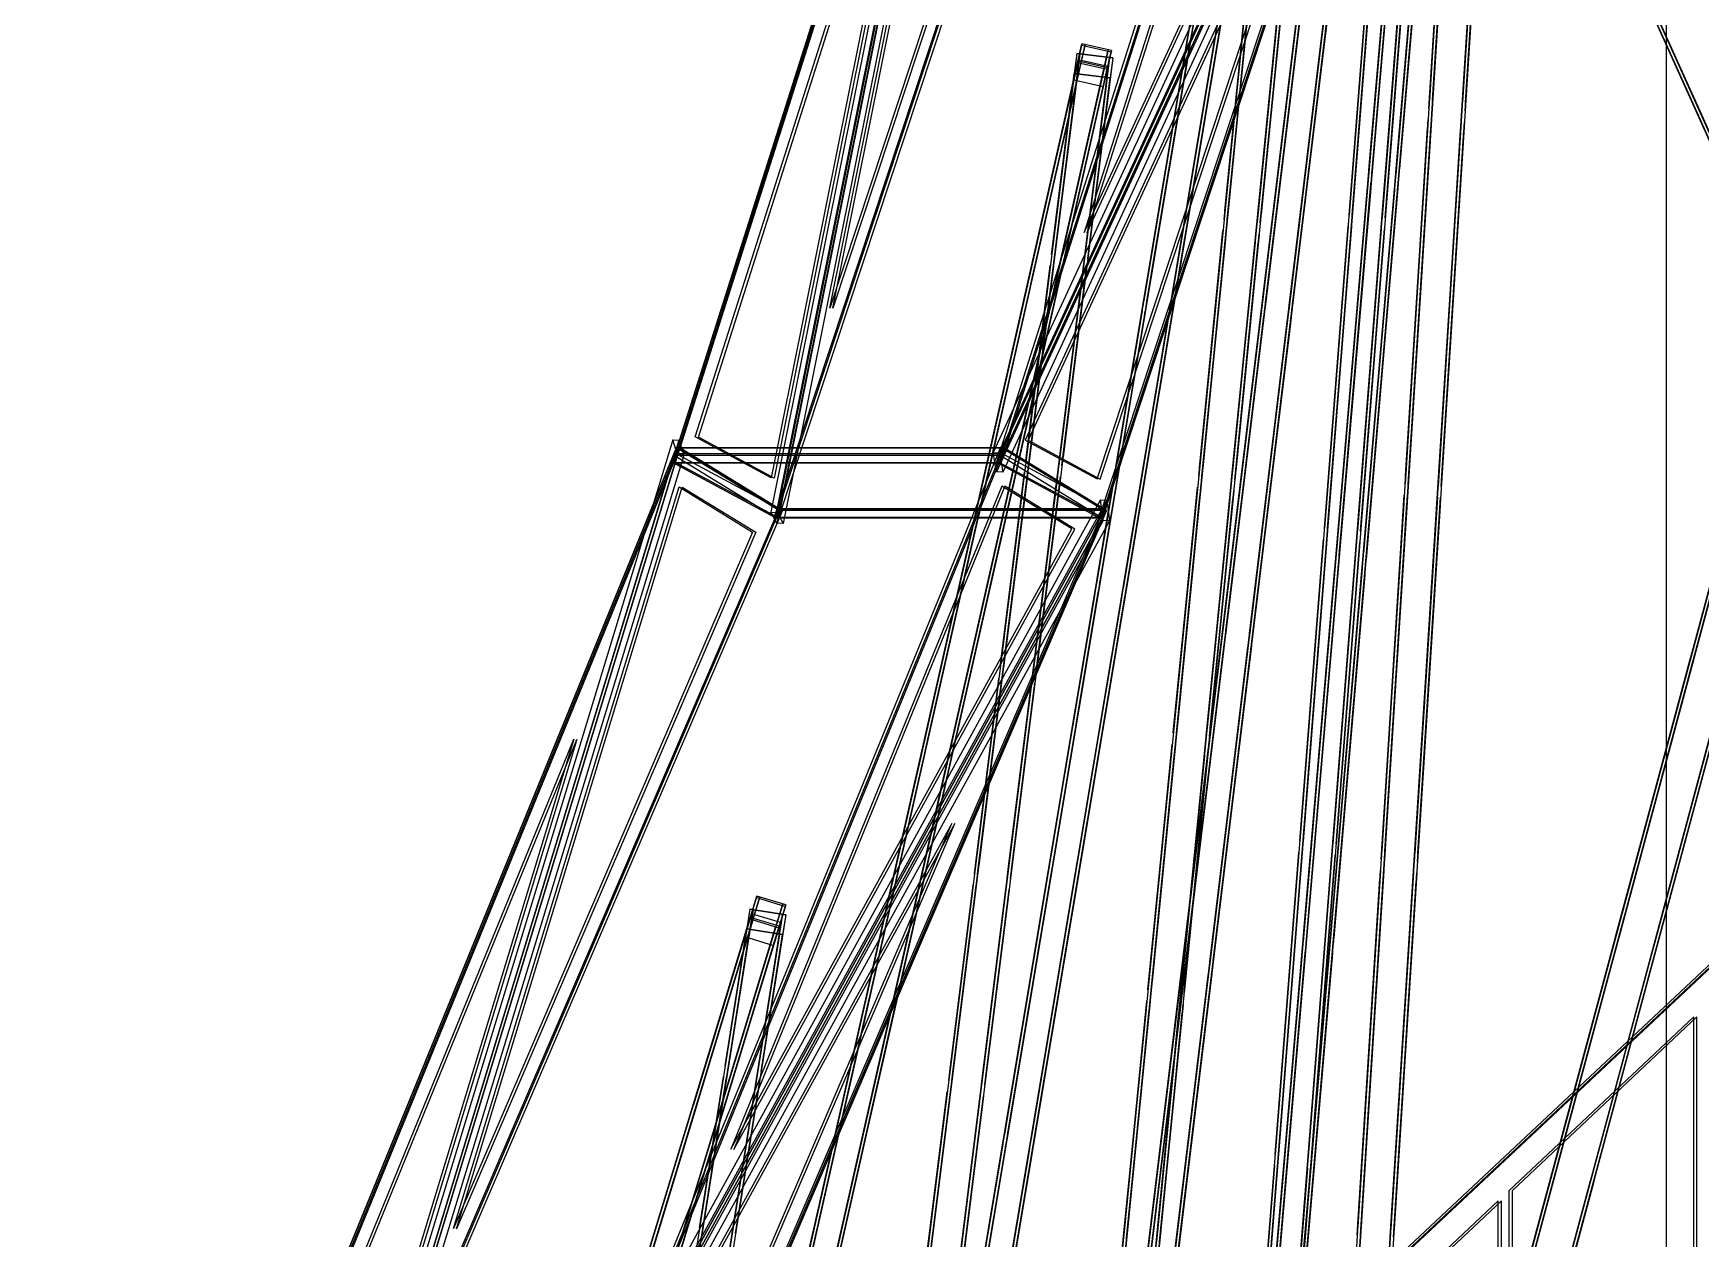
# Model space of a CAD drawing. Header units: millimetres. Extents: x -52000 to 48850, y -48850 to 51750.
# Drawn here: x -32990 to -24729, y -22842 to -16867 of the extents above; entities that cross this region are included whole.
import ezdxf

# ---------------------------------------------------------------- set-up
doc = ezdxf.new("R2010")
doc.units = ezdxf.units.MM
doc.layers.add('D-STR-BASE', color=7, linetype='Continuous', lineweight=25)
doc.layers.add('D-STR-STRC', color=7, linetype='Continuous', lineweight=25)

msp = doc.modelspace()

# ---------------------------------------------------------------- linework, layer by layer
at = {"layer": 'D-STR-BASE'}
msp.add_lwpolyline([(-24900, -22900), (24900, -22900), (24900, 22900), (-24900, 22900)], close=True, dxfattribs=at)
at = {"layer": 'D-STR-STRC'}
for points in [[(-27190.9, -27118.3), (-27189.3, -27099.7), (-25234.7, -4228.7), (-25236.3, -4247.4)], [(-27175, -27119.7), (-27173.4, -27101.1), (-25218.7, -4230.1), (-25220.3, -4248.7)], [(-27057.4, -27129.7), (-27055.8, -27111.1), (-25101.1, -4240.2), (-25102.7, -4258.8)], [(-27041.5, -27131.1), (-27039.9, -27112.5), (-25085.2, -4241.5), (-25086.8, -4260.1)], [(-25234.6, -4239.8), (-25234.6, -4239.8), (-26652.7, -26574.2), (-26652.7, -26574.2)], [(-25086.9, -4249.1), (-25086.9, -4249.1), (-26505, -26583.5), (-26505, -26583.5)], [(-28086.3, -28018.6), (-28081.9, -27982.7), (-25725, -8461.9), (-25729.3, -8497.9)], [(-28070.4, -28020.5), (-28066.1, -27984.6), (-25709.1, -8463.9), (-25713.4, -8499.8)], [(-27953.2, -28034.7), (-27948.9, -27998.8), (-25591.9, -8478), (-25596.3, -8513.9)], [(-27937.4, -28036.6), (-27933, -28000.7), (-25576.1, -8479.9), (-25580.4, -8515.8)], [(-25726.5, -8483.1), (-25726.5, -8483.1), (-27189.2, -27109.6), (-27189.2, -27109.6)], [(-25578.9, -8494.7), (-25578.9, -8494.7), (-27041.6, -27121.2), (-27041.6, -27121.2)], [(-26536, -26501.7), (-26466.8, -26243.8), (-22369.3, -10995.1), (-22438.6, -11252.9)], [(-26520.6, -26505.8), (-26451.3, -26248), (-22353.9, -10999.3), (-22423.1, -11257.1)], [(-26348.7, -26552), (-26279.4, -26294.2), (-22182, -11045.5), (-22251.2, -11303.3)], [(-26333.2, -26556.2), (-26264, -26298.3), (-22166.5, -11049.6), (-22235.8, -11307.4)], [(-29340.4, -29278.2), (-29330.7, -29220.3), (-26569.9, -12692), (-26579.6, -12749.9)], [(-29324.6, -29280.8), (-29315, -29222.9), (-26554.1, -12694.7), (-26563.8, -12752.6)], [(-29208.2, -29300.3), (-29198.6, -29242.4), (-26437.7, -12714.1), (-26447.4, -12772)], [(-29192.5, -29302.9), (-29182.8, -29245), (-26421.9, -12716.7), (-26431.6, -12774.6)], [(-26574.4, -12726.1), (-26574.4, -12726.1), (-28083.3, -28002.4), (-28083.3, -28002.4)], [(-26427.1, -12740.6), (-26427.1, -12740.6), (-27936, -28016.9), (-27936, -28016.9)], [(-26650.1, -13034.2), (-26441.7, -13497.1), (-22344.3, -22599.7), (-22552.6, -22136.8)], [(-26635.5, -13027.7), (-26427.1, -13490.5), (-22329.7, -22593.1), (-22538.1, -22130.2)], [(-28287.8, -14160.1), (-29313.4, -19268.7), (-29823.1, -18993.8)], [(-28272.6, -14160.9), (-29298.2, -19269.5), (-29807.9, -18994.6)], [(-28287.8, -14160.1), (-27716.9, -14434.9), (-29313.4, -19268.7)], [(-28272.6, -14160.9), (-27701.6, -14435.7), (-29298.2, -19269.5)], [(-26112.1, -14434.1), (-26683.1, -14159.3), (-28218.4, -18993)], [(-26096.9, -14434.9), (-26667.8, -14160.1), (-28203.1, -18993.8)], [(-28266.6, -14356), (-27833.7, -14564.4), (-29044.2, -18229.1)], [(-28251.4, -14356.8), (-27818.5, -14565.2), (-29028.9, -18229.9)], [(-26257.5, -14549.8), (-26671.3, -14350.7), (-27783.9, -17853.5)], [(-26242.3, -14550.6), (-26656.1, -14351.4), (-27768.6, -17854.3)], [(-26112.1, -14434.1), (-28218.4, -18993), (-27708.7, -19267.9)], [(-26096.9, -14434.9), (-28203.1, -18993.8), (-27693.4, -19268.7)], [(-28577.3, -15300.1), (-29334.3, -19070.8), (-29710.5, -18867.9)], [(-28562.1, -15300.9), (-29319, -19071.6), (-29695.3, -18868.7)], [(-25961.4, -15433.4), (-25961.4, -15433.4), (-26073.4, -17197.8)], [(-25945.4, -15434.4), (-25945.4, -15434.4), (-26057.4, -17198.8)], [(-25797.7, -15443.8), (-25797.7, -15443.8), (-25909.7, -17208.2)], [(-25781.7, -15444.8), (-25781.7, -15444.8), (-25893.7, -17209.2)], [(-25964, -15475.3), (-26076, -17239.7), (-26076, -17239.7)], [(-25948, -15476.3), (-26060.1, -17240.7), (-26060.1, -17240.7)], [(-25800.3, -15485.7), (-25912.4, -17250.1), (-25912.4, -17250.1)], [(-25784.4, -15486.7), (-25896.4, -17251.1), (-25896.4, -17251.1)], [(-26603.1, -15696.1), (-28075.7, -18883.3), (-27719.3, -19075.5)], [(-26587.9, -15696.9), (-28060.4, -18884.1), (-27704, -19076.3)], [(-26373.8, -17556.9), (-26372.8, -17545.3), (-26217.3, -15726.9)], [(-26371.1, -17526.1), (-26215.7, -15707.7), (-26214.7, -15696.1)], [(-26357.8, -17558.2), (-26356.8, -17546.6), (-26201.4, -15728.2)], [(-26355.2, -17527.5), (-26199.8, -15709.1), (-26198.8, -15697.5)], [(-26240.2, -17568.3), (-26239.2, -17556.7), (-26083.8, -15738.3)], [(-26237.6, -17537.5), (-26082.2, -15719.1), (-26081.2, -15707.5)], [(-26224.3, -17569.7), (-26223.3, -17558), (-26067.9, -15739.6)], [(-26221.7, -17538.9), (-26066.3, -15720.5), (-26065.3, -15708.9)], [(-25253.1, -16137.6), (-24936.7, -16840.6), (-24769, -17213.1)], [(-25249.7, -16145.2), (-25082.1, -16517.6), (-24765.6, -17220.7)], [(-25238.5, -16131), (-24922.1, -16834.1), (-24754.4, -17206.5)], [(-25235.1, -16138.6), (-25067.5, -16511.1), (-24751, -17214.1)], [(-26354, -16270.3), (-26354, -16270.3), (-26468.3, -17725.8)], [(-26338.1, -16271.6), (-26338.1, -16271.6), (-26452.4, -17727.1)], [(-26357.3, -16312.2), (-26471.6, -17767.7), (-26471.6, -17767.7)], [(-26341.4, -16313.4), (-26455.7, -17768.9), (-26455.7, -17768.9)], [(-26193.8, -16325), (-26308.1, -17780.5), (-26308.1, -17780.5)], [(-26190.5, -16283.1), (-26190.5, -16283.1), (-26304.8, -17738.7)], [(-26177.9, -16326.3), (-26292.2, -17781.8), (-26292.2, -17781.8)], [(-26174.6, -16284.4), (-26174.6, -16284.4), (-26288.9, -17739.9)], [(-26970.2, -16570.9), (-26970.2, -16570.9), (-27086.4, -17747.4)], [(-26954.3, -16572.5), (-26954.3, -16572.5), (-27070.5, -17749)], [(-26807, -16587.1), (-26807, -16587.1), (-26923.2, -17763.5)], [(-26791.1, -16588.6), (-26791.1, -16588.6), (-26907.3, -17765.1)], [(-26974.4, -16612.7), (-27090.6, -17789.2), (-27090.6, -17789.2)], [(-26958.4, -16614.3), (-27074.7, -17790.8), (-27074.7, -17790.8)], [(-26811.2, -16628.8), (-26927.4, -17805.3), (-26927.4, -17805.3)], [(-26795.2, -16630.4), (-26911.4, -17806.9), (-26911.4, -17806.9)], [(-26903.5, -18222.4), (-26900.8, -18200), (-26714.8, -16660)], [(-26900, -18193.8), (-26714.1, -16653.8), (-26711.4, -16631.4)], [(-26887.6, -18224.3), (-26884.9, -18201.9), (-26698.9, -16661.9)], [(-26884.1, -18195.7), (-26698.2, -16655.7), (-26695.5, -16633.3)], [(-26770.4, -18238.5), (-26767.7, -18216.1), (-26581.8, -16676.1)], [(-26767, -18209.9), (-26581, -16669.9), (-26578.3, -16647.5)], [(-26754.5, -18240.4), (-26751.8, -18218), (-26565.9, -16678)], [(-26751.1, -18211.8), (-26565.2, -16671.8), (-26562.5, -16649.4)], [(-30954, -30897), (-30934.8, -30812.4), (-27795.1, -16919), (-27814.2, -17003.5)], [(-30938.3, -30900.5), (-30919.2, -30816), (-27779.5, -16922.5), (-27798.6, -17007.1)], [(-27814.2, -17003.5), (-27667.9, -17036.6), (-27648.8, -16952), (-27795.1, -16919)], [(-27796.4, -16924.6), (-27650.1, -16957.7), (-27648.8, -16952), (-27795.1, -16919)], [(-27493, -18218.7), (-27487, -18182.6), (-27271.2, -16890.3)], [(-27488.8, -18193.1), (-27272.9, -16900.9), (-27266.9, -16864.8)], [(-27477.3, -18221.3), (-27471.2, -18185.2), (-27255.4, -16893)], [(-27473, -18195.7), (-27257.1, -16903.5), (-27251.1, -16867.4)], [(-27360.9, -18240.7), (-27354.8, -18204.6), (-27139, -16912.4)], [(-27356.6, -18215.2), (-27140.8, -16923), (-27134.7, -16886.9)], [(-27345.1, -18243.4), (-27339.1, -18207.3), (-27123.2, -16915)], [(-27340.8, -18217.8), (-27125, -16925.6), (-27118.9, -16889.5)], [(-24911.7, -16896.2), (-24595.2, -17599.2), (-24427.5, -17971.6)], [(-24908.3, -16903.7), (-24740.6, -17276.2), (-24424.1, -17979.2)], [(-24897.1, -16889.6), (-24580.6, -17592.6), (-24413, -17965.1)], [(-24893.7, -16897.2), (-24726, -17269.6), (-24409.6, -17972.6)], [(-30823.2, -30926.5), (-30804.1, -30842), (-27664.4, -16948.5), (-27683.5, -17033.1)], [(-30807.6, -30930.1), (-30788.5, -30845.5), (-27648.8, -16952), (-27667.9, -17036.6)], [(-27804.9, -16968.6), (-27804.9, -16968.6), (-29335, -29252.4), (-29335, -29252.4)], [(-27658.1, -16986.9), (-27658.1, -16986.9), (-29188.2, -29270.7), (-29188.2, -29270.7)], [(-27835.3, -17096.9), (-27689, -17130), (-27669.9, -17045.4), (-27816.2, -17012.3)], [(-27642.2, -16988.9), (-27820.8, -16966.7), (-27820.8, -16966.7), (-27642.2, -16988.9)], [(-27814.2, -17003.5), (-27667.9, -17036.6), (-27666.6, -17031), (-27812.9, -16997.9)], [(-28065.4, -18115.1), (-28053.5, -18062.3), (-27825.7, -17054.4)], [(-28060.6, -18093.5), (-27832.8, -17085.6), (-27820.9, -17032.9)], [(-28049.8, -18118.6), (-28037.9, -18065.9), (-27810.1, -17058)], [(-28044.9, -18097.1), (-27817.2, -17089.2), (-27805.3, -17036.4)], [(-27833.2, -17065.9), (-27833.2, -17065.9), (-27939.7, -17921.3)], [(-27934.7, -18144.6), (-27922.8, -18091.9), (-27695, -17084)], [(-27929.8, -18123.1), (-27702.1, -17115.2), (-27690.2, -17062.5)], [(-27817.3, -17067.9), (-27817.3, -17067.9), (-27923.9, -17923.3)], [(-27919.1, -18148.1), (-27907.2, -18095.4), (-27679.4, -17087.5)], [(-27914.2, -18126.6), (-27686.5, -17118.7), (-27674.6, -17066)], [(-27654.6, -17088.1), (-27833.2, -17065.9), (-27833.2, -17065.9), (-27654.6, -17088.1)], [(-27670.4, -17086.2), (-27670.4, -17086.2), (-27777, -17941.6)], [(-27654.6, -17088.1), (-27654.6, -17088.1), (-27761.1, -17943.6)], [(-27838.4, -17107.6), (-27944.9, -17963), (-27944.9, -17963)], [(-27822.5, -17109.5), (-27929.1, -17965), (-27929.1, -17965)], [(-27675.6, -17127.8), (-27782.2, -17983.3), (-27782.2, -17983.3)], [(-27659.8, -17129.8), (-27766.3, -17985.3), (-27766.3, -17985.3)], [(-26082.2, -17336.5), (-26194.2, -19100.9), (-26194.2, -19100.9)], [(-26079.5, -17294.6), (-26079.5, -17294.6), (-26191.6, -19059)], [(-26066.2, -17337.5), (-26178.3, -19101.9), (-26178.3, -19101.9)], [(-26063.6, -17295.6), (-26063.6, -17295.6), (-26175.6, -19060)], [(-25918.5, -17346.9), (-26030.5, -19111.3), (-26030.5, -19111.3)], [(-25915.9, -17305), (-25915.9, -17305), (-26027.9, -19069.4)], [(-25899.9, -17306), (-25899.9, -17306), (-26011.9, -19070.4)], [(-25902.6, -17347.9), (-26014.6, -19112.3), (-26014.6, -19112.3)], [(-26536.6, -19462.8), (-26535.6, -19451.2), (-26380.2, -17632.8)], [(-26534, -19432), (-26378.6, -17613.6), (-26377.6, -17602)], [(-26520.7, -19464.2), (-26519.7, -19452.5), (-26364.3, -17634.1)], [(-26518.1, -19433.4), (-26362.7, -17615), (-26361.7, -17603.4)], [(-26403.1, -19474.2), (-26402.1, -19462.6), (-26246.7, -17644.2)], [(-26400.5, -19443.4), (-26245.1, -17625), (-26244.1, -17613.4)], [(-26387.2, -19475.6), (-26386.2, -19464), (-26230.8, -17645.6)], [(-26384.6, -19444.8), (-26229.1, -17626.4), (-26228.2, -17614.8)], [(-26475.9, -17822.5), (-26475.9, -17822.5), (-26590.2, -19278)], [(-26460, -17823.8), (-26460, -17823.8), (-26574.3, -19279.3)], [(-26312.4, -17835.4), (-26312.4, -17835.4), (-26426.7, -19290.9)], [(-26296.5, -17836.6), (-26296.5, -17836.6), (-26410.8, -19292.1)], [(-27100.1, -17885.8), (-27216.3, -19062.3), (-27216.3, -19062.3)], [(-27096, -17844), (-27096, -17844), (-27212.2, -19020.5)], [(-27084.2, -17887.3), (-27200.4, -19063.8), (-27200.4, -19063.8)], [(-27080.1, -17845.5), (-27080.1, -17845.5), (-27196.3, -19022)], [(-26936.9, -17901.9), (-27053.1, -19078.4), (-27053.1, -19078.4)], [(-26932.8, -17860.1), (-26932.8, -17860.1), (-27049, -19036.6)], [(-26921, -17903.4), (-27037.2, -19079.9), (-27037.2, -19079.9)], [(-26916.9, -17861.7), (-26916.9, -17861.7), (-27033.1, -19038.1)], [(-26479.2, -17864.4), (-26593.5, -19319.9), (-26593.5, -19319.9)], [(-26463.3, -17865.6), (-26577.6, -19321.1), (-26577.6, -19321.1)], [(-26315.7, -17877.2), (-26430, -19332.7), (-26430, -19332.7)], [(-26299.8, -17878.5), (-26414.1, -19334), (-26414.1, -19334)], [(-27956.9, -18059.3), (-28072.4, -18986.7), (-28072.4, -18986.7)], [(-27951.7, -18017.6), (-27951.7, -18017.6), (-28067.2, -18945)], [(-27941, -18061.2), (-28056.6, -18988.6), (-28056.6, -18988.6)], [(-27935.8, -18019.6), (-27935.8, -18019.6), (-28051.4, -18947)], [(-27794.2, -18079.5), (-27909.7, -19006.9), (-27909.7, -19006.9)], [(-27789, -18037.9), (-27789, -18037.9), (-27904.5, -18965.3)], [(-27778.3, -18081.5), (-27893.8, -19008.9), (-27893.8, -19008.9)], [(-27773.1, -18039.8), (-27773.1, -18039.8), (-27888.6, -18967.2)], [(-28327.1, -19272.8), (-28315.1, -19220.1), (-28072.1, -18144.5)], [(-28322.2, -19251.3), (-28079.1, -18175.7), (-28067.2, -18123)], [(-28311.4, -19276.4), (-28299.5, -19223.7), (-28056.5, -18148)], [(-28306.6, -19254.9), (-28063.5, -18179.2), (-28051.6, -18126.5)], [(-28191.5, -19280.9), (-27948.4, -18205.3), (-27936.5, -18152.5)], [(-28175.9, -19284.4), (-27932.8, -18208.8), (-27920.9, -18156.1)], [(-28196.4, -19302.4), (-28184.4, -19249.7), (-27941.4, -18174.1)], [(-28180.7, -19305.9), (-28168.8, -19253.2), (-27925.8, -18177.6)], [(-27718.8, -19570.5), (-27503, -18278.2), (-27497, -18242.1)], [(-27703.1, -19573.1), (-27487.2, -18280.9), (-27481.2, -18244.8)], [(-27723.1, -19596), (-27717.1, -19559.9), (-27501.2, -18267.7)], [(-27707.3, -19598.7), (-27701.3, -19562.6), (-27485.5, -18270.3)], [(-27590.9, -19618.1), (-27584.9, -19582), (-27369.1, -18289.8)], [(-27586.7, -19592.5), (-27370.8, -18300.3), (-27364.8, -18264.2)], [(-27575.2, -19620.7), (-27569.1, -19584.6), (-27353.3, -18292.4)], [(-27570.9, -19595.2), (-27355, -18302.9), (-27349, -18266.8)], [(-27099.9, -19849.1), (-27097.2, -19826.7), (-26911.2, -18286.7)], [(-27096.4, -19820.6), (-26910.5, -18280.6), (-26907.8, -18258.2)], [(-27084, -19851), (-27081.3, -19828.7), (-26895.4, -18288.6)], [(-27080.5, -19822.5), (-26894.6, -18282.5), (-26891.9, -18260.1)], [(-26966.8, -19865.2), (-26964.1, -19842.8), (-26778.2, -18302.8)], [(-26963.4, -19836.6), (-26777.5, -18296.6), (-26774.8, -18274.2)], [(-26951, -19867.1), (-26948.3, -19844.7), (-26762.3, -18304.7)], [(-26947.5, -19838.5), (-26761.6, -18298.5), (-26758.9, -18276.1)], [(-24809.2, -20075.3), (-24760.6, -19894.3), (-24439.2, -18698.1)], [(-24807.7, -20069.4), (-24486.2, -18873.2), (-24437.6, -18692.2)], [(-24793.8, -20079.5), (-24745.1, -19898.4), (-24423.7, -18702.2)], [(-24792.2, -20073.6), (-24470.8, -18877.4), (-24422.1, -18696.3)], [(-29792, -18883.5), (-29768, -18958.8), (-29798.5, -18956.9), (-29822.4, -18881.6)], [(-29802.8, -18919.7), (-31364.5, -24058.6), (-31774.7, -23746.2)], [(-29787.6, -18920.8), (-31349.3, -24059.6), (-31759.4, -23747.2)], [(-29802.8, -18919.7), (-29293.1, -19232.1), (-31364.5, -24058.6)], [(-29787.6, -18920.6), (-29277.9, -19233), (-31349.3, -24059.5)], [(-27688.3, -19231.2), (-28198, -18918.9), (-30169.9, -23745.3)], [(-27673.1, -19232.1), (-28182.8, -18919.7), (-30154.7, -23746.2)], [(-28197.4, -18996.9), (-29817.4, -18996.9), (-29823.1, -18993.8), (-28203.1, -18993.8)], [(-29822.3, -18993.9), (-28203.7, -18993.9), (-27694.2, -19268.6), (-29312.9, -19268.5)], [(-29817.8, -18958.5), (-28199.2, -18958.5), (-27690.5, -19270.6), (-29309.1, -19270.6)], [(-29808.4, -18949.9), (-28189.7, -18949.9), (-27679.6, -19224.5), (-29298.3, -19224.5)], [(-28177, -18923.3), (-29797, -18923.3), (-29802.8, -18919.7), (-28182.8, -18919.7)], [(-29802, -18919.8), (-28183.4, -18919.9), (-27673.9, -19232), (-29292.6, -19232)], [(-28217.8, -19041.2), (-28234.2, -18944.1), (-28203.7, -18945.7), (-28187.3, -19042.8)], [(-28079.2, -19041.2), (-28079.2, -19041.2), (-28194.8, -19968.6)], [(-28063.4, -19043.2), (-28063.4, -19043.2), (-28178.9, -19970.6)], [(-27916.5, -19061.5), (-27916.5, -19061.5), (-28032, -19988.9)], [(-27900.6, -19063.5), (-27900.6, -19063.5), (-28016.1, -19990.9)], [(-29791, -19115.7), (-29426.4, -19339.2), (-30908.3, -22792.2)], [(-29775.8, -19116.6), (-29411.2, -19340.1), (-30893.1, -22793.1)], [(-27844.6, -19324), (-28191.8, -19111.2), (-29535.1, -22399.1)], [(-27829.4, -19324.8), (-28176.6, -19112), (-29519.9, -22400)], [(-28084.4, -19082.9), (-28199.9, -20010.3), (-28199.9, -20010.3)], [(-28068.5, -19084.9), (-28184.1, -20012.3), (-28184.1, -20012.3)], [(-27921.7, -19103.2), (-28037.2, -20030.6), (-28037.2, -20030.6)], [(-27905.8, -19105.2), (-28021.3, -20032.6), (-28021.3, -20032.6)], [(-27225.9, -19158.8), (-27342.1, -20335.3), (-27342.1, -20335.3)], [(-27221.7, -19117), (-27221.7, -19117), (-27337.9, -20293.5)], [(-27209.9, -19160.4), (-27326.1, -20336.8), (-27326.1, -20336.8)], [(-27205.8, -19118.6), (-27205.8, -19118.6), (-27322, -20295.1)], [(-27058.5, -19133.1), (-27058.5, -19133.1), (-27174.7, -20309.6)], [(-27042.6, -19134.7), (-27042.6, -19134.7), (-27158.8, -20311.2)], [(-26197.7, -19155.8), (-26197.7, -19155.8), (-26309.7, -20920.2)], [(-26181.7, -19156.8), (-26181.7, -19156.8), (-26293.8, -20921.2)], [(-27688.3, -19231), (-30169.9, -23745.1), (-29759.8, -24057.5)], [(-27673.1, -19232.1), (-30154.7, -23746.2), (-29744.5, -24058.6)], [(-29305.3, -19242.6), (-29275.8, -19297.1), (-29306.3, -19295.6), (-29335.8, -19241)], [(-29299, -19228.5), (-27679, -19228.5), (-27673.1, -19232.1), (-29293.1, -19232.1)], [(-27689.3, -19281.6), (-27702.6, -19179.7), (-27672.1, -19181.7), (-27658.9, -19283.5)], [(-27062.6, -19174.9), (-27178.9, -20351.4), (-27178.9, -20351.4)], [(-27046.7, -19176.5), (-27162.9, -20353), (-27162.9, -20353)], [(-26200.4, -19197.7), (-26312.4, -20962.1), (-26312.4, -20962.1)], [(-26184.4, -19198.7), (-26296.4, -20963.1), (-26296.4, -20963.1)], [(-26036.7, -19208.1), (-26148.7, -20972.5), (-26148.7, -20972.5)], [(-26034, -19166.2), (-26034, -19166.2), (-26146.1, -20930.6)], [(-26020.7, -19209.1), (-26132.8, -20973.5), (-26132.8, -20973.5)], [(-26018.1, -19167.2), (-26018.1, -19167.2), (-26130.1, -20931.6)], [(-29319.2, -19265.6), (-27699.2, -19265.6), (-27693.4, -19268.7), (-29313.4, -19268.7)], [(-28588.7, -20430.6), (-28576.8, -20377.9), (-28333.7, -19302.3)], [(-28583.8, -20409.1), (-28340.8, -19333.5), (-28328.9, -19280.8)], [(-28573.1, -20434.2), (-28561.2, -20381.5), (-28318.1, -19305.8)], [(-28568.2, -20412.7), (-28325.2, -19337), (-28313.2, -19284.3)], [(-28453.1, -20438.7), (-28210.1, -19363), (-28198.1, -19310.3)], [(-28437.5, -20442.2), (-28194.5, -19366.6), (-28182.5, -19313.9)], [(-28458, -20460.2), (-28446.1, -20407.5), (-28203, -19331.8)], [(-28442.4, -20463.7), (-28430.5, -20411), (-28187.4, -19335.4)], [(-26597.8, -19374.7), (-26597.8, -19374.7), (-26712.1, -20830.2)], [(-26581.9, -19376), (-26581.9, -19376), (-26696.2, -20831.5)], [(-26434.3, -19387.6), (-26434.3, -19387.6), (-26548.6, -20843.1)], [(-26418.4, -19388.8), (-26418.4, -19388.8), (-26532.7, -20844.3)], [(-26601.1, -19416.6), (-26715.4, -20872.1), (-26715.4, -20872.1)], [(-26585.1, -19417.8), (-26699.4, -20873.4), (-26699.4, -20873.4)], [(-26437.6, -19429.4), (-26551.9, -20884.9), (-26551.9, -20884.9)], [(-26421.7, -19430.7), (-26536, -20886.2), (-26536, -20886.2)], [(-26699.5, -21368.7), (-26698.5, -21357.1), (-26543.1, -19538.7)], [(-26696.9, -21337.9), (-26541.5, -19519.5), (-26540.5, -19507.9)], [(-26683.6, -21370.1), (-26682.6, -21358.5), (-26527.2, -19540.1)], [(-26681, -21339.3), (-26525.5, -19520.9), (-26524.6, -19509.3)], [(-26566, -21380.1), (-26565, -21368.5), (-26409.6, -19550.1)], [(-26563.4, -21349.4), (-26408, -19530.9), (-26407, -19519.3)], [(-26550.1, -21381.5), (-26549.1, -21369.9), (-26393.7, -19551.5)], [(-26547.4, -21350.7), (-26392, -19532.3), (-26391, -19520.7)], [(-27953.2, -20973.4), (-27947.2, -20937.3), (-27731.3, -19645)], [(-27948.9, -20947.8), (-27733.1, -19655.6), (-27727, -19619.5)], [(-27937.4, -20976), (-27931.4, -20939.9), (-27715.5, -19647.7)], [(-27933.1, -20950.5), (-27717.3, -19658.2), (-27711.3, -19622.1)], [(-27816.7, -20969.9), (-27600.9, -19677.7), (-27594.9, -19641.6)], [(-27801, -20972.5), (-27585.1, -19680.3), (-27579.1, -19644.2)], [(-27821, -20995.4), (-27815, -20959.3), (-27599.1, -19667.1)], [(-27805.2, -20998.1), (-27799.2, -20962), (-27583.4, -19669.7)], [(-26674.3, -23348.5), (-26674.3, -26674.3), (-22799.8, -22799.8), (-22799.8, -19714.1)], [(-26659, -23348.5), (-26659, -26674.3), (-22784.6, -22799.8), (-22784.6, -19714.1)], [(-27292.8, -21447.3), (-27106.9, -19907.3), (-27104.2, -19884.9)], [(-27277, -21449.2), (-27091, -19909.2), (-27088.3, -19886.8)], [(-27159.8, -21463.3), (-26973.9, -19923.3), (-26971.2, -19901)], [(-27143.9, -21465.3), (-26958, -19925.3), (-26955.3, -19902.9)], [(-27296.3, -21475.9), (-27293.6, -21453.5), (-27107.6, -19913.5)], [(-27280.4, -21477.8), (-27277.7, -21455.4), (-27091.8, -19915.4)], [(-27163.3, -21491.9), (-27160.6, -21469.5), (-26974.6, -19929.5)], [(-27147.4, -21493.8), (-27144.7, -21471.4), (-26958.7, -19931.4)], [(-25150.7, -21346.1), (-25102, -21165), (-24780.6, -19968.8)], [(-25149.1, -21340.1), (-24827.7, -20144), (-24779, -19962.9)], [(-25135.2, -21350.2), (-25086.6, -21169.1), (-24765.2, -19973)], [(-25133.7, -21344.3), (-24812.2, -20148.1), (-24763.6, -19967)], [(-28206.7, -20064.9), (-28206.7, -20064.9), (-28322.3, -20992.3)], [(-28190.9, -20066.9), (-28190.9, -20066.9), (-28306.4, -20994.3)], [(-24963.3, -21396.4), (-24914.7, -21215.3), (-24593.3, -20019.2)], [(-24961.8, -21390.5), (-24640.3, -20194.3), (-24591.7, -20013.2)], [(-24947.9, -21400.6), (-24899.2, -21219.5), (-24577.8, -20023.3)], [(-24946.3, -21394.6), (-24624.9, -20198.5), (-24576.2, -20017.4)], [(-28211.9, -20106.6), (-28327.4, -21034), (-28327.4, -21034)], [(-28196.1, -20108.6), (-28311.6, -21035.9), (-28311.6, -21035.9)], [(-28049.2, -20126.8), (-28164.7, -21054.2), (-28164.7, -21054.2)], [(-28044, -20085.2), (-28044, -20085.2), (-28159.5, -21012.6)], [(-28033.3, -20128.8), (-28148.8, -21056.2), (-28148.8, -21056.2)], [(-28028.1, -20087.1), (-28028.1, -20087.1), (-28143.6, -21014.5)], [(-30311.7, -20366.6), (-31373.2, -23859.5), (-31651.9, -23647.2)], [(-30296.5, -20367.7), (-31357.9, -23860.5), (-31636.7, -23648.2)], [(-27347.5, -20390), (-27347.5, -20390), (-27463.7, -21566.5)], [(-27331.5, -20391.6), (-27331.5, -20391.6), (-27447.7, -21568.1)], [(-28850.3, -21588.4), (-28838.4, -21535.7), (-28595.4, -20460.1)], [(-28845.5, -21566.9), (-28602.4, -20491.3), (-28590.5, -20438.6)], [(-28834.7, -21592), (-28822.8, -21539.2), (-28579.8, -20463.6)], [(-28829.9, -21570.4), (-28586.8, -20494.8), (-28574.9, -20442.1)], [(-28714.8, -21596.5), (-28471.7, -20520.8), (-28459.8, -20468.1)], [(-28699.2, -21600), (-28456.1, -20524.4), (-28444.2, -20471.6)], [(-27351.6, -20431.8), (-27467.8, -21608.3), (-27467.8, -21608.3)], [(-27335.7, -20433.4), (-27451.9, -21609.9), (-27451.9, -21609.9)], [(-27188.4, -20447.9), (-27304.6, -21624.4), (-27304.6, -21624.4)], [(-27184.3, -20406.1), (-27184.3, -20406.1), (-27300.5, -21582.6)], [(-27172.5, -20449.5), (-27288.7, -21626), (-27288.7, -21626)], [(-27168.3, -20407.7), (-27168.3, -20407.7), (-27284.5, -21584.2)], [(-28719.6, -21618), (-28707.7, -21565.2), (-28464.7, -20489.6)], [(-28704, -21621.5), (-28692.1, -21568.8), (-28449, -20493.2)], [(-28439.3, -20783.3), (-30023, -23664.1), (-29761.2, -23863.5)], [(-28424.1, -20784.4), (-30007.8, -23665.2), (-29746, -23864.6)], [(-26723, -20968.8), (-26837.3, -22424.3), (-26837.3, -22424.3)], [(-26719.7, -20926.9), (-26719.7, -20926.9), (-26834, -22382.4)], [(-26707, -20970.1), (-26821.3, -22425.6), (-26821.3, -22425.6)], [(-26703.8, -20928.2), (-26703.8, -20928.2), (-26818.1, -22383.7)], [(-26559.5, -20981.6), (-26673.8, -22437.1), (-26673.8, -22437.1)], [(-26556.2, -20939.8), (-26556.2, -20939.8), (-26670.5, -22395.3)], [(-26540.3, -20941), (-26540.3, -20941), (-26654.6, -22396.5)], [(-28183.3, -22350.7), (-28177.2, -22314.6), (-27961.4, -21022.4)], [(-28179, -22325.2), (-27963.1, -21032.9), (-27957.1, -20996.8)], [(-28167.5, -22353.4), (-28161.4, -22317.3), (-27945.6, -21025)], [(-28163.2, -22327.8), (-27947.4, -21035.6), (-27941.3, -20999.5)], [(-28051.1, -22372.8), (-28045.1, -22336.7), (-27829.2, -21044.5)], [(-28046.8, -22347.3), (-27831, -21055), (-27824.9, -21018.9)], [(-28035.3, -22375.4), (-28029.3, -22339.3), (-27813.4, -21047.1)], [(-28031, -22349.9), (-27815.2, -21057.7), (-27809.2, -21021.6)], [(-26543.5, -20982.9), (-26657.8, -22438.4), (-26657.8, -22438.4)], [(-26318.5, -21058.9), (-26430.6, -22823.3), (-26430.6, -22823.3)], [(-26315.9, -21017), (-26315.9, -21017), (-26427.9, -22781.4)], [(-26302.6, -21059.9), (-26414.6, -22824.3), (-26414.6, -22824.3)], [(-26299.9, -21018), (-26299.9, -21018), (-26411.9, -22782.4)], [(-26152.2, -21027.4), (-26152.2, -21027.4), (-26264.2, -22791.8)], [(-26136.2, -21028.4), (-26136.2, -21028.4), (-26248.3, -22792.8)], [(-32990, -32935.9), (-32955.5, -32822.4), (-29405.6, -21143.7), (-29440.1, -21257.2)], [(-29440.1, -21257.2), (-29296.5, -21300.8), (-29262, -21187.3), (-29405.6, -21143.7)], [(-29407.9, -21151.2), (-29264.3, -21194.8), (-29262, -21187.3), (-29405.6, -21143.7)], [(-28339.4, -21130.2), (-28455, -22057.6), (-28455, -22057.6)], [(-28334.2, -21088.5), (-28334.2, -21088.5), (-28449.8, -22015.9)], [(-28323.6, -21132.2), (-28439.1, -22059.6), (-28439.1, -22059.6)], [(-28318.4, -21090.5), (-28318.4, -21090.5), (-28433.9, -22017.9)], [(-28171.5, -21108.8), (-28171.5, -21108.8), (-28287, -22036.2)], [(-28155.6, -21110.8), (-28155.6, -21110.8), (-28271.1, -22038.2)], [(-26154.9, -21069.3), (-26266.9, -22833.7), (-26266.9, -22833.7)], [(-26138.9, -21070.3), (-26250.9, -22834.7), (-26250.9, -22834.7)], [(-32974.7, -32940.6), (-32940.2, -32827.1), (-29390.2, -21148.3), (-29424.8, -21261.8)], [(-32861.8, -32974.9), (-32827.3, -32861.4), (-29277.3, -21182.6), (-29311.9, -21296.1)], [(-32846.5, -32979.5), (-32812, -32866), (-29262, -21187.3), (-29296.5, -21300.8)], [(-29424.1, -21210.7), (-29424.1, -21210.7), (-30944.3, -30859.7), (-30944.3, -30859.7)], [(-29262.1, -21236.2), (-29440, -21208.2), (-29440, -21208.2), (-29262.1, -21236.2)], [(-28176.7, -21150.5), (-28292.2, -22077.9), (-28292.2, -22077.9)], [(-28160.8, -21152.5), (-28276.3, -22079.9), (-28276.3, -22079.9)], [(-29278, -21233.7), (-29278, -21233.7), (-30798.1, -30882.8), (-30798.1, -30882.8)], [(-29720.1, -22178.6), (-29698.6, -22107.9), (-29445.7, -21275.7)], [(-29715.1, -22162.1), (-29462.2, -21329.9), (-29440.7, -21259.2)], [(-29704.8, -22183.3), (-29683.3, -22112.5), (-29430.4, -21280.3)], [(-29699.8, -22166.7), (-29446.9, -21334.6), (-29425.4, -21263.8)], [(-29586.9, -22201.1), (-29334, -21368.9), (-29312.5, -21298.1)], [(-29571.6, -22205.7), (-29318.7, -21373.5), (-29297.1, -21302.8)], [(-29455.5, -21307), (-29455.5, -21307), (-29555.8, -21943.6)], [(-29439.7, -21309.5), (-29439.7, -21309.5), (-29540, -21946.1)], [(-29466.8, -21345), (-29323.3, -21388.7), (-29288.8, -21275.2), (-29432.3, -21231.5)], [(-29277.7, -21335), (-29455.5, -21307), (-29455.5, -21307), (-29277.7, -21335)], [(-29440.1, -21257.2), (-29296.5, -21300.8), (-29294.2, -21293.2), (-29437.8, -21249.6)], [(-25492.2, -22616.8), (-25443.5, -22435.7), (-25122.1, -21239.5)], [(-25490.6, -22610.9), (-25169.1, -21414.7), (-25120.5, -21233.6)], [(-25476.7, -22621), (-25428, -22439.9), (-25106.6, -21243.7)], [(-25475.1, -22615), (-25153.7, -21418.9), (-25105, -21237.8)], [(-25304.8, -22667.1), (-25256.1, -22486.1), (-24934.7, -21289.9)], [(-25303.2, -22661.2), (-24981.8, -21465), (-24933.1, -21284)], [(-25289.3, -22671.3), (-25240.7, -22490.2), (-24919.3, -21294)], [(-25287.8, -22665.4), (-24966.3, -21469.2), (-24917.7, -21288.1)], [(-29591.9, -22217.6), (-29570.4, -22146.8), (-29317.5, -21314.6)], [(-29576.6, -22222.2), (-29555.1, -22151.5), (-29302.2, -21319.3)], [(-29462.1, -21348.5), (-29562.4, -21985.1), (-29562.4, -21985.1)], [(-29446.2, -21351), (-29546.6, -21987.6), (-29546.6, -21987.6)], [(-29300.1, -21374), (-29400.4, -22010.7), (-29400.4, -22010.7)], [(-29293.5, -21332.5), (-29293.5, -21332.5), (-29393.8, -21969.2)], [(-29284.2, -21376.5), (-29384.5, -22013.1), (-29384.5, -22013.1)], [(-29277.7, -21335), (-29277.7, -21335), (-29378, -21971.7)], [(-26862.4, -23274.6), (-26861.4, -23263), (-26706, -21444.6)], [(-26859.8, -23243.9), (-26704.4, -21425.5), (-26703.4, -21413.8)], [(-26846.5, -23276), (-26845.5, -23264.4), (-26690.1, -21446)], [(-26843.8, -23245.2), (-26688.4, -21426.8), (-26687.4, -21415.2)], [(-26728.9, -23286), (-26727.9, -23274.4), (-26572.5, -21456)], [(-26726.3, -23255.3), (-26570.9, -21436.9), (-26569.9, -21425.2)], [(-26713, -23287.4), (-26712, -23275.8), (-26556.6, -21457.4)], [(-26710.3, -23256.6), (-26554.9, -21438.2), (-26553.9, -21426.6)], [(-27492.7, -23102.6), (-27490, -23080.2), (-27304.1, -21540.2)], [(-27489.3, -23074), (-27303.3, -21534), (-27300.6, -21511.6)], [(-27476.8, -23104.5), (-27474.1, -23082.1), (-27288.2, -21542.1)], [(-27473.4, -23075.9), (-27287.4, -21535.9), (-27284.7, -21513.5)], [(-27359.7, -23118.6), (-27357, -23096.3), (-27171, -21556.3)], [(-27356.2, -23090.1), (-27170.3, -21550.1), (-27167.6, -21527.7)], [(-27343.8, -23120.6), (-27341.1, -23098.2), (-27155.1, -21558.2)], [(-27340.3, -23092), (-27154.4, -21552), (-27151.7, -21529.6)], [(-29112, -22746.2), (-29100.1, -22693.5), (-28857, -21617.9)], [(-29107.1, -22724.7), (-28864.1, -21649.1), (-28852.1, -21596.4)], [(-29096.4, -22749.7), (-29084.5, -22697), (-28841.4, -21621.4)], [(-29091.5, -22728.2), (-28848.4, -21652.6), (-28836.5, -21599.9)], [(-28976.4, -22754.2), (-28733.3, -21678.6), (-28721.4, -21625.9)], [(-28960.8, -22757.8), (-28717.7, -21682.2), (-28705.8, -21629.4)], [(-28981.3, -22775.8), (-28969.4, -22723), (-28726.3, -21647.4)], [(-28965.7, -22779.3), (-28953.8, -22726.6), (-28710.7, -21650.9)], [(-27477.3, -21704.8), (-27593.5, -22881.3), (-27593.5, -22881.3)], [(-27473.2, -21663), (-27473.2, -21663), (-27589.4, -22839.5)], [(-27461.4, -21706.4), (-27577.6, -22882.9), (-27577.6, -22882.9)], [(-27457.3, -21664.6), (-27457.3, -21664.6), (-27573.5, -22841.1)], [(-27314.1, -21721), (-27430.3, -22897.4), (-27430.3, -22897.4)], [(-27310, -21679.2), (-27310, -21679.2), (-27426.2, -22855.7)], [(-27298.2, -21722.5), (-27414.4, -22899), (-27414.4, -22899)], [(-27294.1, -21680.7), (-27294.1, -21680.7), (-27410.3, -22857.2)], [(-25679.3, -22605.6), (-25679.3, -25488.9), (-24763.4, -24576.3), (-24763.4, -21743.1)], [(-25664.1, -22605.6), (-25664.1, -25488.9), (-24748.2, -24576.3), (-24748.2, -21743.1)], [(-29570.9, -22039.5), (-29570.9, -22039.5), (-29682.5, -22747.7)], [(-29555.1, -22042), (-29555.1, -22042), (-29666.7, -22750.2)], [(-29577.5, -22081), (-29689, -22789.2), (-29689, -22789.2)], [(-29561.6, -22083.4), (-29673.2, -22791.7), (-29673.2, -22791.7)], [(-29415.5, -22106.5), (-29527, -22814.7), (-29527, -22814.7)], [(-29408.9, -22065), (-29408.9, -22065), (-29520.5, -22773.3)], [(-29399.6, -22109), (-29511.2, -22817.2), (-29511.2, -22817.2)], [(-29393.1, -22067.5), (-29393.1, -22067.5), (-29504.7, -22775.7)], [(-28461.8, -22112.2), (-28461.8, -22112.2), (-28577.3, -23039.6)], [(-28445.9, -22114.2), (-28445.9, -22114.2), (-28561.4, -23041.6)], [(-28299, -22132.5), (-28299, -22132.5), (-28414.5, -23059.9)], [(-28283.1, -22134.4), (-28283.1, -22134.4), (-28398.7, -23061.8)], [(-30016, -23151.8), (-29994.5, -23081.1), (-29722.1, -22185.2)], [(-30011, -23135.3), (-29738.6, -22239.4), (-29717.1, -22168.7)], [(-30000.7, -23156.5), (-29979.2, -23085.7), (-29706.8, -22189.8)], [(-29995.6, -23140), (-29723.3, -22244.1), (-29701.8, -22173.3)], [(-29882.7, -23174.3), (-29610.4, -22278.4), (-29588.9, -22207.6)], [(-29867.4, -23178.9), (-29595.1, -22283.1), (-29573.6, -22212.3)], [(-28466.9, -22153.9), (-28582.5, -23081.3), (-28582.5, -23081.3)], [(-28451.1, -22155.9), (-28566.6, -23083.2), (-28566.6, -23083.2)], [(-28304.2, -22174.1), (-28419.7, -23101.5), (-28419.7, -23101.5)], [(-28288.3, -22176.1), (-28403.8, -23103.5), (-28403.8, -23103.5)], [(-29887.8, -23190.8), (-29866.3, -23120.1), (-29593.9, -22224.2)], [(-29872.5, -23195.5), (-29850.9, -23124.7), (-29578.6, -22228.8)], [(-28409.1, -23702.5), (-28193.2, -22410.3), (-28187.2, -22374.2)], [(-28393.3, -23705.2), (-28177.4, -22412.9), (-28171.4, -22376.8)], [(-28413.3, -23728.1), (-28407.3, -23692), (-28191.4, -22399.7)], [(-28397.5, -23730.7), (-28391.5, -23694.6), (-28175.7, -22402.4)], [(-28281.2, -23750.2), (-28275.1, -23714.1), (-28059.3, -22421.8)], [(-28276.9, -23724.6), (-28061, -22432.4), (-28055, -22396.3)], [(-28265.4, -23752.8), (-28259.3, -23716.7), (-28043.5, -22424.5)], [(-28261.1, -23727.2), (-28045.3, -22435), (-28039.2, -22398.9)], [(-26844.9, -22521), (-26959.2, -23976.5), (-26959.2, -23976.5)], [(-26841.6, -22479.1), (-26841.6, -22479.1), (-26955.9, -23934.6)], [(-26828.9, -22522.3), (-26943.2, -23977.8), (-26943.2, -23977.8)], [(-26825.6, -22480.4), (-26825.6, -22480.4), (-26939.9, -23935.9)], [(-26681.4, -22533.9), (-26795.7, -23989.4), (-26795.7, -23989.4)], [(-26678.1, -22492), (-26678.1, -22492), (-26792.4, -23947.5)], [(-26665.4, -22535.1), (-26779.7, -23990.6), (-26779.7, -23990.6)], [(-26662.2, -22493.2), (-26662.2, -22493.2), (-26776.4, -23948.7)], [(-25833.6, -23887.5), (-25784.9, -23706.4), (-25463.5, -22510.3)], [(-25832, -23881.6), (-25510.6, -22685.4), (-25461.9, -22504.3)], [(-25818.2, -23891.7), (-25769.5, -23710.6), (-25448.1, -22514.4)], [(-25816.6, -23885.8), (-25495.1, -22689.6), (-25446.5, -22508.5)], [(-25646.3, -23937.9), (-25597.6, -23756.8), (-25276.2, -22560.6)], [(-25644.7, -23931.9), (-25323.2, -22735.8), (-25274.6, -22554.7)], [(-25630.8, -23942), (-25582.1, -23760.9), (-25260.7, -22564.8)], [(-25629.2, -23936.1), (-25307.8, -22739.9), (-25259.1, -22558.8)], [(-26647.9, -23517.7), (-26647.9, -26454), (-25732, -25541.4), (-25732, -22655.3)], [(-26632.7, -23517.7), (-26632.7, -26454), (-25716.8, -25541.4), (-25716.8, -22655.3)], [(-29373.6, -23904), (-29361.7, -23851.3), (-29118.6, -22775.7)], [(-29368.8, -23882.5), (-29125.7, -22806.9), (-29113.8, -22754.2)], [(-29358, -23907.5), (-29346.1, -23854.8), (-29103, -22779.2)], [(-29353.2, -23886), (-29110.1, -22810.4), (-29098.2, -22757.7)], [(-29238.1, -23912), (-28995, -22836.4), (-28983.1, -22783.7)], [(-29222.5, -23915.6), (-28979.4, -22839.9), (-28967.5, -22787.2)], [(-29242.9, -23933.5), (-29231, -23880.8), (-28987.9, -22805.2)], [(-29227.3, -23937.1), (-29215.4, -23884.4), (-28972.3, -22808.7)]]:
    msp.add_lwpolyline(points, close=True, dxfattribs=at)
for points in [[(-27190.9, -27118.3), (-25236.3, -4247.4)], [(-27190.8, -27117.1), (-25236.1, -4246.1)], [(-27189.4, -27100.9), (-25234.8, -4230)], [(-27189.3, -27099.7), (-25234.7, -4228.7)], [(-27041.5, -27131.1), (-25086.8, -4260.1)], [(-27041.4, -27129.9), (-25086.7, -4258.9)], [(-27040, -27113.7), (-25085.3, -4242.8)], [(-27039.9, -27112.5), (-25085.2, -4241.5)], [(-25250.5, -4238.7), (-26668.7, -26573.1)], [(-25070.9, -4250.1), (-26489, -26584.6)], [(-28086.3, -28018.6), (-25729.3, -8497.9)], [(-28086, -28016.2), (-25729, -8495.5)], [(-28082.2, -27985.1), (-25725.3, -8464.3)], [(-28081.9, -27982.7), (-25725, -8461.9)], [(-27933.3, -28003.1), (-25576.4, -8482.3)], [(-27933, -28000.7), (-25576.1, -8479.9)], [(-25742.4, -8481.8), (-27205.1, -27108.4)], [(-25563, -8495.9), (-27025.7, -27122.4)], [(-27937.4, -28036.6), (-25580.4, -8515.8)], [(-27937.1, -28034.2), (-25580.1, -8513.4)], [(-26470.1, -26256.1), (-22372.6, -11007.4)], [(-26466.8, -26243.8), (-22369.3, -10995.1)], [(-26267.3, -26310.6), (-22169.8, -11061.9)], [(-26264, -26298.3), (-22166.5, -11049.6)], [(-26536, -26501.7), (-22438.6, -11252.9)], [(-26532.7, -26489.4), (-22435.3, -11240.7)], [(-26333.2, -26556.2), (-22235.8, -11307.4)], [(-26329.9, -26543.9), (-22232.5, -11295.2)], [(-29331.4, -29224.1), (-26570.5, -12695.9)], [(-29330.7, -29220.3), (-26569.9, -12692)], [(-29183.4, -29248.9), (-26422.6, -12720.6)], [(-29182.8, -29245), (-26421.9, -12716.7)], [(-29340.4, -29278.2), (-26579.6, -12749.9)], [(-29339.8, -29274.3), (-26578.9, -12746.1)], [(-29192.5, -29302.9), (-26431.6, -12774.6)], [(-29191.8, -29299), (-26431, -12770.8)], [(-26590.3, -12724.5), (-28099.2, -28000.8)], [(-26411.2, -12742.2), (-27920.1, -28018.5)], [(-26650.1, -13034.2), (-22552.6, -22136.8)], [(-26643.6, -13048.7), (-22546.1, -22151.3)], [(-26448.2, -13482.7), (-22350.8, -22585.2)], [(-26441.7, -13497.1), (-22344.3, -22599.7)], [(-28287.8, -14160.1), (-29823.1, -18993.8)], [(-28282, -14162.9), (-29817.4, -18996.9)], [(-28310.2, -14132.4), (-29335.8, -19241)], [(-28280.7, -14187), (-29306.3, -19295.6)], [(-28279.7, -14134), (-29305.3, -19242.6)], [(-28250.2, -14188.5), (-29275.8, -19297.1)], [(-26667.8, -14160.1), (-28203.1, -18993.8)], [(-26662, -14162.9), (-28197.4, -18996.9)], [(-27722.7, -14432.1), (-29319.2, -19265.6)], [(-27716.9, -14434.9), (-29313.4, -19268.7)], [(-26128, -14385.2), (-28234.2, -18944.1)], [(-26097.5, -14386.8), (-28203.7, -18945.7)], [(-26102.7, -14432.1), (-27699.2, -19265.6)], [(-26096.9, -14434.9), (-27693.4, -19268.7)], [(-26111.5, -14482.3), (-28217.8, -19041.2)], [(-26081, -14483.9), (-28187.3, -19042.8)], [(-30936.1, -30818.1), (-27796.4, -16924.6)], [(-30934.8, -30812.4), (-27795.1, -16919)], [(-27816.2, -17012.3), (-27795.1, -16919)], [(-30954, -30897), (-27814.2, -17003.5)], [(-30952.7, -30891.4), (-27812.9, -16997.9)], [(-30789.8, -30851.1), (-27650.1, -16957.7)], [(-30788.5, -30845.5), (-27648.8, -16952)], [(-27820.8, -16966.7), (-29350.9, -29250.5)], [(-27642.2, -16988.9), (-29172.3, -29272.7)], [(-27835.3, -17096.9), (-27814.2, -17003.5)], [(-27820.8, -16966.7), (-27833.2, -17065.9)], [(-27669.9, -17045.4), (-27648.8, -16952)], [(-27642.2, -16988.9), (-27654.6, -17088.1)], [(-30807.6, -30930.1), (-27667.9, -17036.6)], [(-30806.4, -30924.4), (-27666.6, -17031)], [(-27689, -17130), (-27667.9, -17036.6)], [(-29822.4, -18881.6), (-31384.1, -24020.5)], [(-29792, -18883.5), (-31353.7, -24022.4)], [(-29802.8, -18919.7), (-31774.7, -23746.2)], [(-29797, -18923.3), (-31769.1, -23750.5)], [(-29798.5, -18956.9), (-31360.2, -24095.7)], [(-29768, -18958.8), (-31329.7, -24097.7)], [(-28182.8, -18919.7), (-30154.7, -23746.2)], [(-28177, -18923.3), (-30149.1, -23750.5)], [(-29808.4, -18949.9), (-29822.3, -18993.9)], [(-29802, -18919.8), (-29817.8, -18958.5)], [(-28189.7, -18949.9), (-28203.7, -18993.9)], [(-28183.4, -18919.9), (-28199.2, -18958.5)], [(-29299, -19228.5), (-31370.1, -24054.3)], [(-29293.1, -19232.1), (-31364.5, -24058.6)], [(-27702.6, -19179.7), (-30184.1, -23693.8)], [(-27672.1, -19181.7), (-30153.7, -23695.8)], [(-27679, -19228.5), (-29750.1, -24054.3)], [(-27673.1, -19232.1), (-29744.5, -24058.6)], [(-29298.3, -19224.5), (-29312.9, -19268.5)], [(-29292.6, -19232), (-29309.1, -19270.6)], [(-27679.6, -19224.5), (-27694.2, -19268.6)], [(-27673.9, -19232), (-27690.5, -19270.6)], [(-27689.3, -19281.6), (-30170.9, -23795.7)], [(-27658.9, -19283.5), (-30140.4, -23797.6)], [(-26674.3, -23348.5), (-22799.8, -19714.1)], [(-26674.3, -23368.5), (-22799.8, -19734.1)], [(-32955.5, -32822.4), (-29405.6, -21143.7)], [(-29432.3, -21231.5), (-29405.6, -21143.7)], [(-32957.8, -32830), (-29407.9, -21151.2)], [(-32814.3, -32873.6), (-29264.3, -21194.8)], [(-32812, -32866), (-29262, -21187.3)], [(-29440, -21208.2), (-30960.1, -30857.2)], [(-29440, -21208.2), (-29455.5, -21307)], [(-29288.8, -21275.2), (-29262, -21187.3)], [(-32990, -32935.9), (-29440.1, -21257.2)], [(-32987.7, -32928.3), (-29437.8, -21249.6)], [(-32846.5, -32979.5), (-29296.5, -21300.8)], [(-32844.2, -32972), (-29294.2, -21293.2)], [(-29262.1, -21236.2), (-30782.3, -30885.2)], [(-29466.8, -21345), (-29440.1, -21257.2)], [(-29323.3, -21388.7), (-29296.5, -21300.8)], [(-29262.1, -21236.2), (-29277.7, -21335)]]:
    msp.add_lwpolyline(points, dxfattribs=at)

doc.saveas('drawing.dxf')
